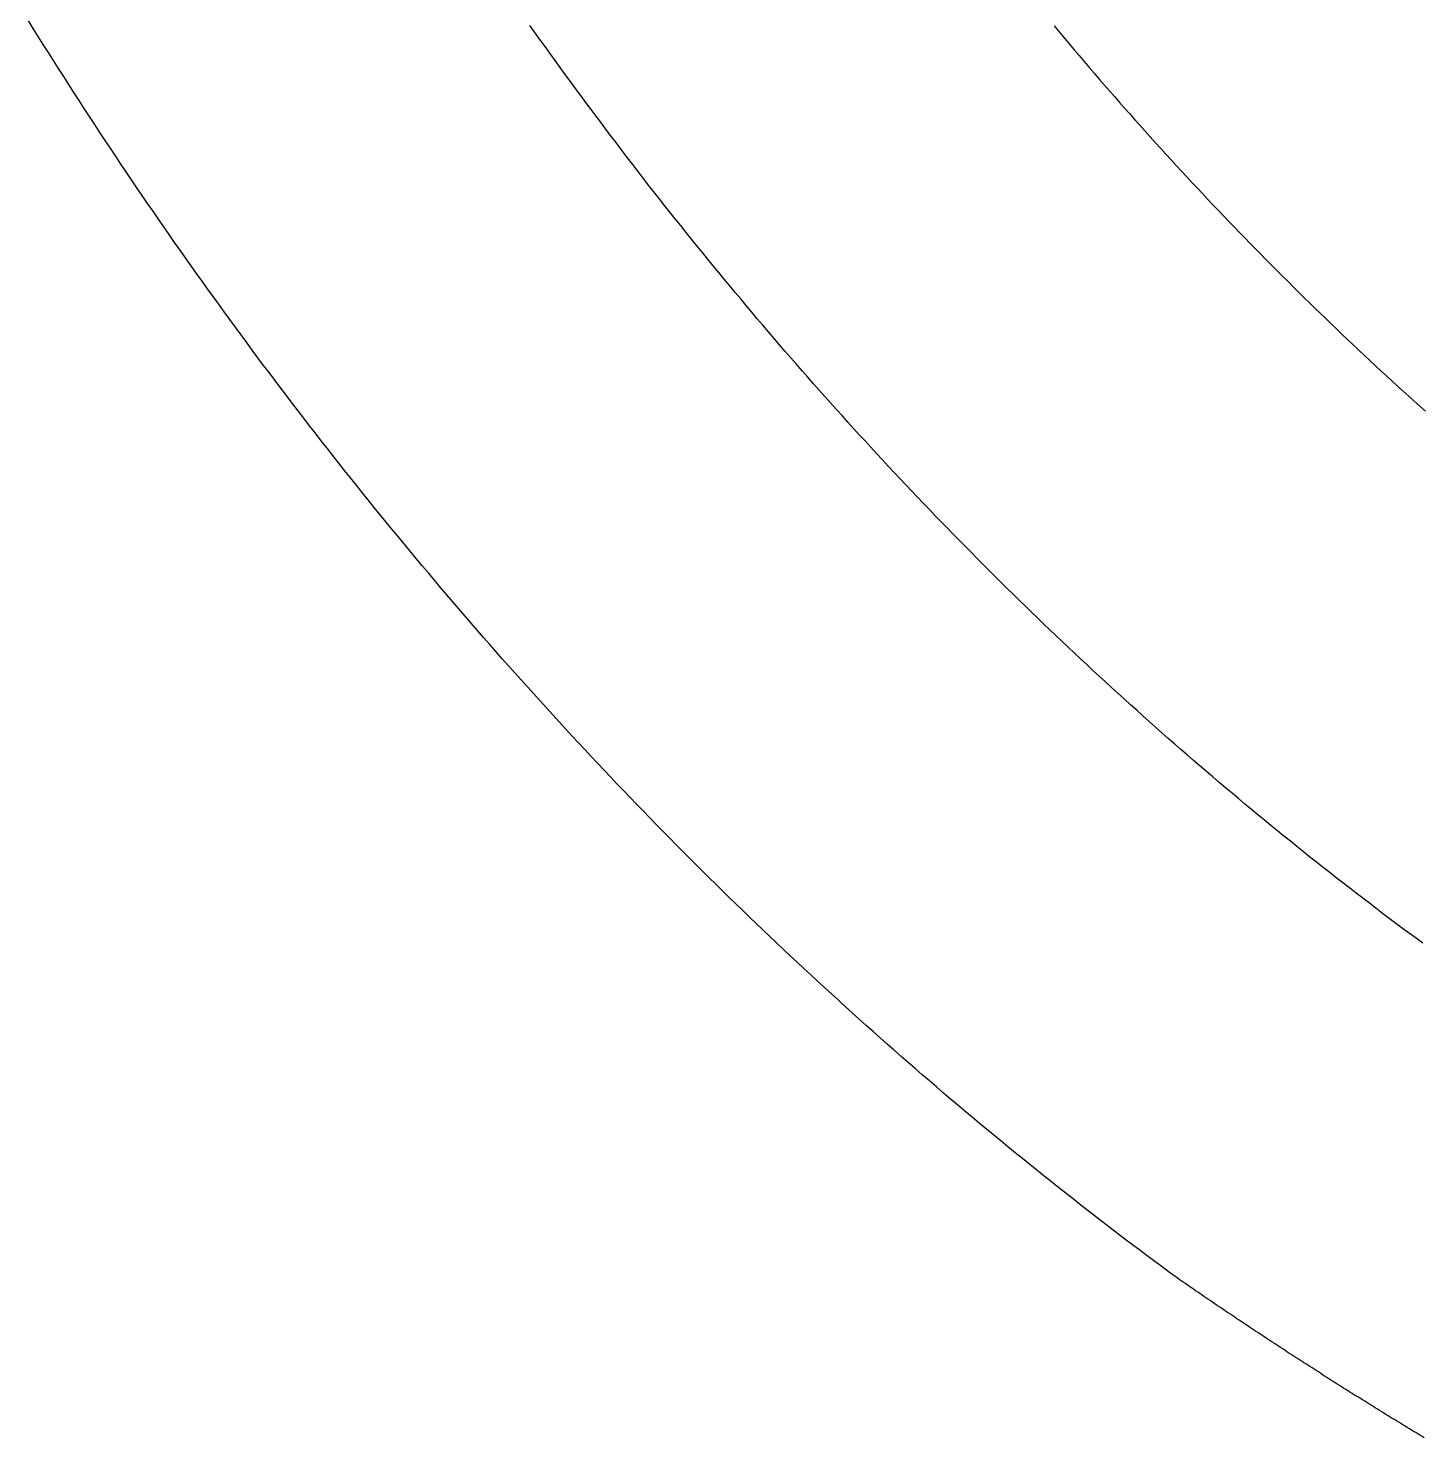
# Model space of a CAD drawing. Extents: x 10 to 206, y -65 to 73.
# Drawn here: x 169.3845 to 169.8245, y -52.4614 to -52.0168 of the extents above; entities that cross this region are included whole.
import ezdxf

# ---------------------------------------------------------------- set-up
doc = ezdxf.new("R2010")
doc.units = 0
doc.header["$LTSCALE"] = 0.5
doc.layers.add('LOGO', color=7, linetype='Continuous')

msp = doc.modelspace()

# ---------------------------------------------------------------- linework, layer by layer
at = {"layer": 'LOGO'}
for points in [[(169.82491937, -52.46136789), (169.82424574, -52.46096123), (169.82357232, -52.46055422), (169.82289911, -52.46014686), (169.82222611, -52.45973916), (169.82155332, -52.4593311), (169.82088075, -52.4589227), (169.82020839, -52.45851395), (169.81953625, -52.45810485), (169.81886431, -52.4576954), (169.8181926, -52.4572856), (169.81752109, -52.45687545), (169.8168498, -52.45646495), (169.81617873, -52.4560541), (169.81550787, -52.45564291), (169.81483722, -52.45523136), (169.81416679, -52.45481946), (169.81349657, -52.45440722), (169.81282657, -52.45399463), (169.81215679, -52.45358168), (169.81148722, -52.45316839), (169.81081787, -52.45275474), (169.81014874, -52.45234075), (169.80947982, -52.45192641), (169.80881112, -52.45151171), (169.80814264, -52.45109667), (169.80747438, -52.45068128), (169.80680633, -52.45026553), (169.8061385, -52.44984944), (169.80547089, -52.449433), (169.8048035, -52.4490162), (169.80413633, -52.44859906), (169.80346937, -52.44818156), (169.80280264, -52.44776372), (169.80213612, -52.44734552), (169.80146983, -52.44692697), (169.80080375, -52.44650808), (169.8001379, -52.44608883), (169.79947227, -52.44566923), (169.79880685, -52.44524928), (169.79814166, -52.44482898), (169.79747669, -52.44440833), (169.79681194, -52.44398732), (169.79614741, -52.44356597), (169.79548311, -52.44314427), (169.79481902, -52.44272221), (169.79415516, -52.4422998), (169.79349152, -52.44187704), (169.79282811, -52.44145393), (169.79216492, -52.44103047), (169.79150195, -52.44060666), (169.7908392, -52.4401825), (169.79017668, -52.43975798), (169.78951438, -52.43933311), (169.78885231, -52.43890789), (169.78819046, -52.43848232), (169.78752884, -52.4380564), (169.78686744, -52.43763012), (169.78620627, -52.4372035), (169.78554532, -52.43677652), (169.7848846, -52.43634919), (169.78422411, -52.4359215), (169.78356384, -52.43549347), (169.78290379, -52.43506508), (169.78224398, -52.43463634), (169.78158439, -52.43420725), (169.78092503, -52.4337778), (169.7802659, -52.43334801), (169.77960699, -52.43291786), (169.77894831, -52.43248735), (169.77828986, -52.4320565), (169.77763164, -52.43162529), (169.77697365, -52.43119373), (169.77631588, -52.43076182), (169.77565835, -52.43032955), (169.77500104, -52.42989693), (169.77434397, -52.42946396), (169.77368712, -52.42903063), (169.77303051, -52.42859695), (169.77237412, -52.42816292), (169.77171797, -52.42772854), (169.77106205, -52.4272938), (169.77040635, -52.42685871), (169.76975089, -52.42642326), (169.76909566, -52.42598746), (169.76844067, -52.42555131), (169.7677859, -52.42511481), (169.76713137, -52.42467795), (169.76647707, -52.42424073), (169.765823, -52.42380317), (169.76516916, -52.42336524), (169.76451556, -52.42292697), (169.7638622, -52.42248834), (169.76320906, -52.42204936), (169.76255616, -52.42161002), (169.7619035, -52.42117033), (169.76125106, -52.42073028), (169.76059887, -52.42028988), (169.75994691, -52.41984913), (169.75929518, -52.41940802), (169.75864369, -52.41896656), (169.75799243, -52.41852474), (169.75734141, -52.41808257), (169.75669063, -52.41764004), (169.75604008, -52.41719716), (169.75538977, -52.41675393), (169.7547397, -52.41631034), (169.75408986, -52.41586639), (169.75344026, -52.41542209), (169.7527909, -52.41497744), (169.75214178, -52.41453243), (169.75149289, -52.41408706), (169.75084425, -52.41364134), (169.75019584, -52.41319526), (169.74954767, -52.41274883), (169.74889974, -52.41230205), (169.74825205, -52.4118549), (169.74760459, -52.41140741), (169.74695738, -52.41095955), (169.74459684, -52.40922293), (169.74223995, -52.40748059), (169.73988674, -52.40573253), (169.7375372, -52.40397878), (169.73519135, -52.40221934), (169.73284918, -52.40045423), (169.73051072, -52.39868347), (169.72817595, -52.39690707), (169.7258449, -52.39512504), (169.72351756, -52.3933374), (169.72119395, -52.39154415), (169.71887408, -52.38974532), (169.71655794, -52.38794092), (169.71424554, -52.38613096), (169.7119369, -52.38431546), (169.70963201, -52.38249442), (169.7073309, -52.38066787), (169.70503355, -52.37883581), (169.70273999, -52.37699827), (169.70045021, -52.37515525), (169.69816423, -52.37330677), (169.69588205, -52.37145284), (169.69360368, -52.36959347), (169.69132912, -52.36772869), (169.68905838, -52.3658585), (169.68679147, -52.36398292), (169.6845284, -52.36210196), (169.68226917, -52.36021563), (169.68001379, -52.35832395), (169.67776226, -52.35642694), (169.6755146, -52.3545246), (169.67327081, -52.35261696), (169.6710309, -52.35070401), (169.66879487, -52.34878579), (169.66656273, -52.3468623), (169.66433449, -52.34493355), (169.66211015, -52.34299957), (169.65988973, -52.34106035), (169.65767322, -52.33911593), (169.65546064, -52.33716631), (169.653252, -52.3352115), (169.65104729, -52.33325152), (169.64884653, -52.33128638), (169.64664972, -52.3293161), (169.64445688, -52.32734069), (169.642268, -52.32536016), (169.64008309, -52.32337454), (169.63790217, -52.32138382), (169.63572524, -52.31938803), (169.6335523, -52.31738718), (169.63138336, -52.31538129), (169.62921843, -52.31337036), (169.62705752, -52.31135441), (169.62490063, -52.30933346), (169.62274777, -52.30730751), (169.62059894, -52.30527659), (169.61845416, -52.3032407), (169.61631343, -52.30119987), (169.61417676, -52.2991541), (169.61204415, -52.2971034), (169.60991562, -52.2950478), (169.60779116, -52.29298731), (169.60567079, -52.29092193), (169.60355451, -52.28885169), (169.60144233, -52.28677659), (169.59933425, -52.28469666), (169.59723029, -52.2826119), (169.59513045, -52.28052233), (169.59303473, -52.27842796), (169.59094315, -52.27632881), (169.58885571, -52.27422489), (169.58677242, -52.27211621), (169.58469328, -52.27000279), (169.5826183, -52.26788464), (169.58054749, -52.26576177), (169.57848086, -52.26363421), (169.57641841, -52.26150196), (169.57436015, -52.25936504), (169.57230608, -52.25722345), (169.57025622, -52.25507722), (169.56821057, -52.25292636), (169.56616913, -52.25077089), (169.56413192, -52.24861081), (169.56209894, -52.24644614), (169.5600702, -52.24427689), (169.55804571, -52.24210308), (169.55602546, -52.23992472), (169.55400947, -52.23774183), (169.55199775, -52.23555441), (169.5499903, -52.23336249), (169.54798713, -52.23116608), (169.54598825, -52.22896519), (169.54399366, -52.22675983), (169.54200337, -52.22455002), (169.54001739, -52.22233577), (169.53803572, -52.2201171), (169.53605837, -52.21789401), (169.53408535, -52.21566654), (169.53211667, -52.21343467), (169.53015233, -52.21119844), (169.52819233, -52.20895786), (169.5262367, -52.20671293), (169.52428542, -52.20446368), (169.52233852, -52.20221012), (169.52039599, -52.19995225), (169.51845784, -52.1976901), (169.51652409, -52.19542368), (169.51459473, -52.193153), (169.51266978, -52.19087807), (169.51074923, -52.18859892), (169.50883311, -52.18631554), (169.50692141, -52.18402797), (169.50501414, -52.18173621), (169.50311131, -52.17944027), (169.50121293, -52.17714017), (169.499319, -52.17483592), (169.49742953, -52.17252754), (169.49554453, -52.17021505), (169.493664, -52.16789844), (169.49178795, -52.16557774), (169.48991639, -52.16325297), (169.48804932, -52.16092413), (169.48618676, -52.15859124), (169.4843287, -52.15625431), (169.48247516, -52.15391336), (169.48062614, -52.1515684), (169.47878165, -52.14921945), (169.4769417, -52.14686652), (169.47510628, -52.14450961), (169.47327542, -52.14214876), (169.47144912, -52.13978396), (169.46962738, -52.13741524), (169.46781021, -52.13504261), (169.46599761, -52.13266608), (169.4641896, -52.13028566), (169.46238619, -52.12790137), (169.46058737, -52.12551323), (169.45879316, -52.12312125), (169.45700356, -52.12072543), (169.45521858, -52.1183258), (169.45343822, -52.11592237), (169.4516625, -52.11351515), (169.44989142, -52.11110415), (169.44812498, -52.1086894), (169.4463632, -52.1062709), (169.44460608, -52.10384867), (169.44285363, -52.10142272), (169.44110585, -52.09899307), (169.43936276, -52.09655972), (169.43762435, -52.0941227), (169.43589064, -52.09168201), (169.43416163, -52.08923768), (169.43243733, -52.08678971), (169.43071775, -52.08433812), (169.42900289, -52.08188292), (169.42729276, -52.07942413), (169.42558736, -52.07696175), (169.42388671, -52.07449581), (169.42219082, -52.07202632), (169.42049968, -52.06955329), (169.4188133, -52.06707674), (169.4171317, -52.06459667), (169.41545488, -52.06211311), (169.41378284, -52.05962606), (169.41211559, -52.05713555), (169.41045314, -52.05464158), (169.4087955, -52.05214416), (169.40714268, -52.04964332), (169.40549467, -52.04713907), (169.40385149, -52.04463141), (169.40221315, -52.04212037), (169.40057965, -52.03960596), (169.39895099, -52.03708819), (169.39732719, -52.03456707), (169.39570825, -52.03204262), (169.39409418, -52.02951486), (169.39248499, -52.02698379), (169.39088068, -52.02444943), (169.38928126, -52.0219118), (169.38768674, -52.0193709), (169.38609712, -52.01682676), (169.38451241, -52.01427938)], [(169.82444484, -52.30537694), (169.82232854, -52.30382), (169.82021515, -52.30225766), (169.81810468, -52.30068992), (169.81599715, -52.2991168), (169.81389256, -52.29753831), (169.81179093, -52.29595446), (169.80969225, -52.29436527), (169.80759655, -52.29277074), (169.80550382, -52.29117089), (169.80341407, -52.28956573), (169.80132732, -52.28795527), (169.79924358, -52.28633953), (169.79716284, -52.28471851), (169.79508512, -52.28309223), (169.79301043, -52.28146069), (169.79093878, -52.27982392), (169.78887017, -52.27818192), (169.78680462, -52.2765347), (169.78474213, -52.27488228), (169.78268271, -52.27322467), (169.78062637, -52.27156187), (169.77857311, -52.26989391), (169.77652295, -52.26822079), (169.7744759, -52.26654253), (169.77243196, -52.26485913), (169.77039114, -52.26317062), (169.76835345, -52.26147699), (169.7663189, -52.25977826), (169.76428749, -52.25807445), (169.76225925, -52.25636557), (169.76023416, -52.25465162), (169.75821225, -52.25293262), (169.75619352, -52.25120859), (169.75417798, -52.24947952), (169.75216563, -52.24774545), (169.7501565, -52.24600637), (169.74815058, -52.24426229), (169.74614788, -52.24251324), (169.74414841, -52.24075922), (169.74215218, -52.23900025), (169.74015921, -52.23723633), (169.73816949, -52.23546748), (169.73618303, -52.23369371), (169.73419986, -52.23191503), (169.73221998, -52.23013142), (169.73024342, -52.22834288), (169.72827019, -52.22654942), (169.72630029, -52.22475106), (169.72433375, -52.22294779), (169.72237055, -52.22113965), (169.72041072, -52.21932665), (169.71845426, -52.21750879), (169.71650117, -52.2156861), (169.71455147, -52.21385859), (169.71260516, -52.21202626), (169.71066226, -52.21018914), (169.70872276, -52.20834725), (169.70678668, -52.20650058), (169.70485403, -52.20464916), (169.70292481, -52.202793), (169.70099904, -52.20093212), (169.69907671, -52.19906653), (169.69715785, -52.19719624), (169.69524245, -52.19532128), (169.69333052, -52.19344164), (169.69142208, -52.19155734), (169.68951713, -52.18966841), (169.68761567, -52.18777485), (169.68571773, -52.18587668), (169.68382329, -52.18397391), (169.68193238, -52.18206656), (169.68004501, -52.18015464), (169.67816117, -52.17823816), (169.67628088, -52.17631714), (169.67440414, -52.17439159), (169.67253097, -52.17246153), (169.67066137, -52.17052697), (169.66879535, -52.16858792), (169.66693292, -52.1666444), (169.66507408, -52.16469643), (169.66321884, -52.16274401), (169.66136722, -52.16078716), (169.65951922, -52.1588259), (169.65767485, -52.15686023), (169.65583411, -52.15489018), (169.65399702, -52.15291575), (169.65216358, -52.15093697), (169.6503338, -52.14895384), (169.64850769, -52.14696637), (169.64668526, -52.1449746), (169.64486651, -52.14297851), (169.64305145, -52.14097814), (169.64124009, -52.1389735), (169.63943245, -52.13696459), (169.63762852, -52.13495144), (169.63582831, -52.13293405), (169.63403184, -52.13091245), (169.63223911, -52.12888664), (169.63045013, -52.12685664), (169.62866491, -52.12482246), (169.62688345, -52.12278412), (169.62510577, -52.12074163), (169.62333187, -52.11869501), (169.62156176, -52.11664427), (169.61979545, -52.11458942), (169.61803294, -52.11253048), (169.61627425, -52.11046746), (169.61451937, -52.10840038), (169.61276833, -52.10632924), (169.61102113, -52.10425407), (169.60927778, -52.10217488), (169.60753828, -52.10009168), (169.60580264, -52.09800449), (169.60407087, -52.09591331), (169.60234298, -52.09381817), (169.60061898, -52.09171908), (169.59889887, -52.08961605), (169.59718267, -52.0875091), (169.59547038, -52.08539824), (169.59376201, -52.08328348), (169.59205756, -52.08116484), (169.59035705, -52.07904233), (169.58866048, -52.07691597), (169.58696787, -52.07478577), (169.58527922, -52.07265174), (169.58359453, -52.0705139), (169.58191382, -52.06837227), (169.58023709, -52.06622685), (169.57856436, -52.06407766), (169.57689562, -52.06192472), (169.57523089, -52.05976804), (169.57357018, -52.05760762), (169.5719135, -52.0554435), (169.57026084, -52.05327568), (169.56861223, -52.05110417), (169.56696767, -52.04892899), (169.56532716, -52.04675015), (169.56369072, -52.04456768), (169.56205835, -52.04238157), (169.56043006, -52.04019185), (169.55880586, -52.03799852), (169.55718576, -52.03580162), (169.55556976, -52.03360113), (169.55395788, -52.03139709), (169.55235012, -52.02918951), (169.55074649, -52.02697839), (169.54914699, -52.02476376), (169.54755164, -52.02254563), (169.54596045, -52.020324), (169.54437341, -52.01809891), (169.54279055, -52.01587035)], [(169.70815308, -52.01607202), (169.70972147, -52.01794913), (169.71129314, -52.01982245), (169.71286807, -52.02169197), (169.71444625, -52.02355768), (169.71602768, -52.02541955), (169.71761235, -52.02727758), (169.71920024, -52.02913176), (169.72079135, -52.03098207), (169.72238566, -52.0328285), (169.72398317, -52.03467103), (169.72558387, -52.03650966), (169.72718774, -52.03834437), (169.72879479, -52.04017514), (169.73040498, -52.04200197), (169.73201833, -52.04382484), (169.73363481, -52.04564374), (169.73525442, -52.04745866), (169.73687715, -52.04926957), (169.73850299, -52.05107648), (169.74013193, -52.05287936), (169.74176395, -52.05467821), (169.74339905, -52.056473), (169.74503722, -52.05826374), (169.74667845, -52.0600504), (169.74832273, -52.06183297), (169.74997005, -52.06361144), (169.7516204, -52.06538579), (169.75327377, -52.06715602), (169.75493015, -52.06892211), (169.75658953, -52.07068404), (169.75825189, -52.07244181), (169.75991724, -52.0741954), (169.76158556, -52.0759448), (169.76325684, -52.07768999), (169.76493107, -52.07943096), (169.76660825, -52.08116771), (169.76828835, -52.08290021), (169.76997138, -52.08462845), (169.77165731, -52.08635242), (169.77334615, -52.08807211), (169.77503788, -52.08978751), (169.7767325, -52.09149859), (169.77842998, -52.09320535), (169.78013033, -52.09490778), (169.78183353, -52.09660587), (169.78353958, -52.09829959), (169.78524846, -52.09998893), (169.78696016, -52.10167389), (169.78867467, -52.10335446), (169.79039199, -52.10503061), (169.7921121, -52.10670233), (169.793835, -52.10836961), (169.79556067, -52.11003245), (169.7972891, -52.11169082), (169.79902029, -52.11334471), (169.80075423, -52.11499411), (169.8024909, -52.11663901), (169.80423029, -52.1182794), (169.8059724, -52.11991525), (169.80771722, -52.12154656), (169.80946473, -52.12317332), (169.81121492, -52.12479551), (169.8129678, -52.12641312), (169.81472334, -52.12802613), (169.81648153, -52.12963454), (169.81824238, -52.13123833), (169.82000586, -52.13283748), (169.82177196, -52.13443199), (169.82354068, -52.13602184), (169.82531202, -52.13760702)]]:
    msp.add_lwpolyline(points, dxfattribs=at)

doc.saveas('drawing.dxf')
